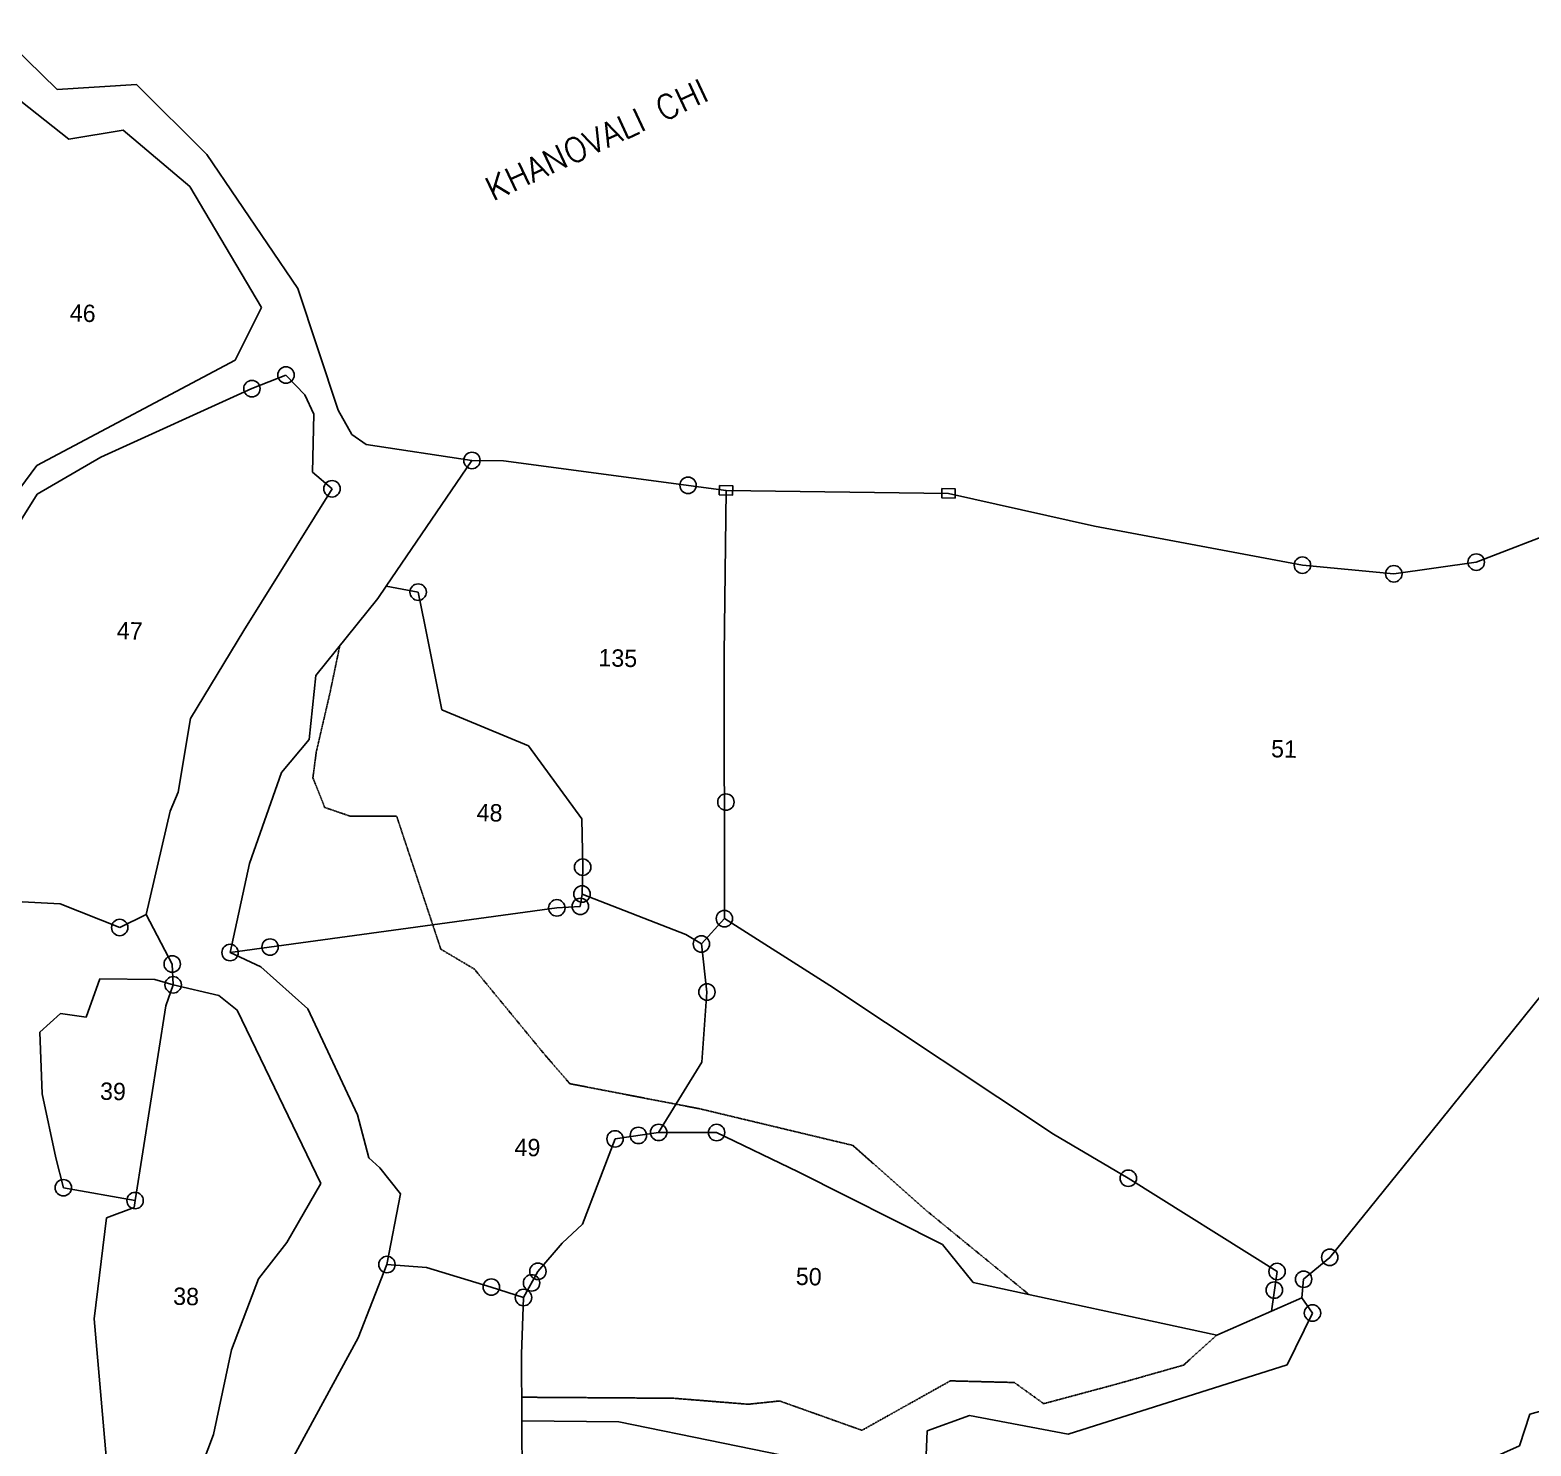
# Model space of a CAD drawing. Header units: metres. Extents: x 351065 to 355926, y 1754202 to 1757814.
# Drawn here: x 354613 to 355243, y 1757130 to 1757725 of the extents above; entities that cross this region are included whole.
import ezdxf

# ---------------------------------------------------------------- set-up
doc = ezdxf.new("R2010")
doc.units = ezdxf.units.M
doc.header["$MEASUREMENT"] = 0
doc.linetypes.add('DASHED', pattern=[0.75, 0.5, -0.25])
for name, color, linetype in [('LINE_FOOTPATH', 1, 'DASHED'), ('OFF', 1, 'Continuous'), ('POLY_HATCH', 12, 'Continuous'), ('POLY_PARCEL', 6, 'Continuous'), ('POLY_WATER', 4, 'Continuous'), ('TEXT_MAPOUT', 7, 'Continuous'), ('TEXT_PARCEL', 7, 'Continuous'), ('V_BOUND_LINE', 7, 'Continuous')]:
    doc.layers.add(name, color=color, linetype=linetype)
doc.styles.get("Standard").update_dxf_attribs({"font": 'simplex.shx'})
doc.styles.add('TEXT_MAP', font='', dxfattribs={"height": 2.5})
doc.styles.get('TEXT_MAP').set_extended_font_data('Kruti Dev 050')

msp = doc.modelspace()

# ---------------------------------------------------------------- linework, layer by layer
for points in [[(354902.39, 1757533.4), (354908.02, 1757533.26), (354907.92, 1757529.36), (354902.29, 1757529.51)], [(354995.86, 1757532.14), (355001.49, 1757532), (355001.39, 1757528.1), (354995.76, 1757528.25)]]:
    msp.add_lwpolyline(points, close=True)
for centre in [(354720.27, 1757579.8), (354705.96, 1757574.09), (354798.41, 1757543.92), (354739.62, 1757532.03), (354889.2, 1757533.49), (355147.32, 1757499.96), (355185.72, 1757496.33), (355220.32, 1757501.23), (354775.81, 1757488.64), (354905.1, 1757400.48), (354844.94, 1757373.15), (354844.65, 1757361.87), (354834.08, 1757356.06), (354843.94, 1757356.68), (354904.48, 1757351.53), (354650.43, 1757347.81), (354713.6, 1757339.6), (354894.81, 1757340.9), (354672.49, 1757332.48), (354696.8, 1757337.3), (354672.88, 1757323.75), (354897.13, 1757320.72), (354858.54, 1757259.05), (354868.35, 1757260.5), (354876.85, 1757261.76), (354901.18, 1757261.72), (354626.76, 1757238.54), (355074.16, 1757242.54), (354656.9, 1757233.16), (354762.69, 1757206.3), (355158.78, 1757209.32), (354826.11, 1757203.43), (355136.65, 1757203.37), (355147.81, 1757200.12), (354806.55, 1757196.84), (354823.45, 1757198.59), (355135.52, 1757195.56), (354820.06, 1757192.44), (355151.55, 1757185.94)]:
    msp.add_circle(centre, 3.45)
at = {"layer": 'LINE_FOOTPATH', "ltscale": 0.5}
for p, q in [((354738.8, 1757446.52), (354742.89, 1757466.14)), ((354733.01, 1757421.53), (354738.8, 1757446.52)), ((354731.59, 1757410.71), (354733.01, 1757421.53)), ((354736.53, 1757398.24), (354731.59, 1757410.71)), ((354747.3, 1757394.54), (354736.53, 1757398.24)), ((354766.76, 1757394.61), (354747.3, 1757394.54)), ((354785.34, 1757338.71), (354766.76, 1757394.61)), ((354799.43, 1757330.35), (354785.34, 1757338.71)), ((354828.44, 1757295.08), (354799.43, 1757330.35)), ((354839.55, 1757282.22), (354828.44, 1757295.08)), ((354894.2, 1757271.68), (354839.55, 1757282.22)), ((354958.44, 1757256.32), (354894.2, 1757271.68)), ((354988.97, 1757229.24), (354958.44, 1757256.32)), ((355032.53, 1757193.63), (354988.97, 1757229.24)), ((355097.39, 1757164.08), (355111.3, 1757176.67)), ((355069.73, 1757156.22), (355097.39, 1757164.08)), ((354962.26, 1757136.69), (354999.4, 1757157.45)), ((354999.4, 1757157.45), (355026.27, 1757156.76)), ((355026.27, 1757156.76), (355038.63, 1757147.87)), ((355038.63, 1757147.87), (355069.73, 1757156.22)), ((354819.25, 1757150.58), (354883.09, 1757150.15)), ((354883.09, 1757150.15), (354914.49, 1757147.63)), ((354914.49, 1757147.63), (354927.68, 1757149)), ((354927.68, 1757149), (354962.26, 1757136.69))]:
    msp.add_line(p, q, dxfattribs=at)
at = {"layer": 'OFF'}
msp.add_line((354753.95, 1757550.59), (354798.41, 1757543.92), dxfattribs=at)
at = {"layer": 'POLY_HATCH'}
for p, q in [((355242.9, 1757143.4), (355279.11, 1757153.76)), ((355238.45, 1757130.18), (355242.9, 1757143.4)), ((355194.82, 1757110.78), (355238.45, 1757130.18))]:
    msp.add_line(p, q, dxfattribs=at)
at = {"layer": 'POLY_PARCEL'}
for p, q in [((354904.36, 1757462.59), (354905.15, 1757531.38)), ((354762.42, 1757491.2), (354775.81, 1757488.64)), ((354775.81, 1757488.64), (354778.65, 1757474.96)), ((354778.65, 1757474.96), (354785.81, 1757439.22)), ((354904.48, 1757351.53), (354904.36, 1757462.59)), ((354785.81, 1757439.22), (354822.21, 1757424.1)), ((354822.21, 1757424.1), (354844.59, 1757393.42)), ((354844.59, 1757393.42), (354844.94, 1757373.15)), ((354844.94, 1757373.15), (354844.65, 1757361.87)), ((354844.65, 1757361.87), (354843.94, 1757356.68)), ((354844.65, 1757361.87), (354888.25, 1757344.83)), ((354625.45, 1757357.79), (354584.7, 1757359.77)), ((354650.43, 1757347.81), (354625.45, 1757357.79)), ((354834.08, 1757356.06), (354696.8, 1757337.3)), ((354843.94, 1757356.68), (354834.08, 1757356.06)), ((354661.5, 1757353.3), (354650.43, 1757347.81)), ((354894.81, 1757340.9), (354904.48, 1757351.53)), ((354948.7, 1757323.48), (354904.48, 1757351.53)), ((355271.79, 1757349.43), (355201.26, 1757261.78)), ((354888.25, 1757344.83), (354894.81, 1757340.9)), ((354894.81, 1757340.9), (354897.13, 1757320.72)), ((354636.38, 1757310.2), (354642.09, 1757326.24)), ((354642.09, 1757326.24), (354665.13, 1757325.96)), ((354665.13, 1757325.96), (354672.88, 1757323.75)), ((354672.88, 1757323.75), (354669.83, 1757314.94)), ((355042.77, 1757261), (354948.7, 1757323.48)), ((354897.13, 1757320.72), (354894.92, 1757291.25)), ((354616.91, 1757303.85), (354625.52, 1757311.72)), ((354625.52, 1757311.72), (354636.38, 1757310.2)), ((354669.83, 1757314.94), (354656.9, 1757233.16)), ((354617.8, 1757277.99), (354616.91, 1757303.85)), ((354894.92, 1757291.25), (354876.85, 1757261.76)), ((354623.65, 1757251.07), (354617.8, 1757277.99)), ((354876.85, 1757261.76), (354858.54, 1757259.05)), ((354876.85, 1757261.76), (354901.18, 1757261.72)), ((354901.18, 1757261.72), (354935.52, 1757245.21)), ((355074.16, 1757242.54), (355042.77, 1757261)), ((355201.26, 1757261.78), (355158.78, 1757209.32)), ((354858.54, 1757259.05), (354844.87, 1757223.22)), ((354626.76, 1757238.54), (354623.65, 1757251.07)), ((354935.52, 1757245.21), (354996.12, 1757214.65)), ((355136.65, 1757203.37), (355074.16, 1757242.54)), ((354656.9, 1757233.16), (354626.76, 1757238.54)), ((354644.81, 1757225.94), (354656.45, 1757230.31)), ((354656.45, 1757230.31), (354656.9, 1757233.16)), ((354639.69, 1757183.51), (354644.81, 1757225.94)), ((354844.87, 1757223.22), (354836.27, 1757215.33)), ((354836.27, 1757215.33), (354826.11, 1757203.43)), ((354996.12, 1757214.65), (355009.04, 1757198.69)), ((354779.25, 1757205.07), (354762.69, 1757206.3)), ((354806.55, 1757196.84), (354779.25, 1757205.07)), ((354826.11, 1757203.43), (354820.06, 1757192.44)), ((355134.25, 1757186.73), (355136.65, 1757203.37)), ((355158.78, 1757209.32), (355147.81, 1757200.12)), ((355009.04, 1757198.69), (355111.3, 1757176.67)), ((355147.81, 1757200.12), (355147.03, 1757192.33)), ((354820.06, 1757192.44), (354806.55, 1757196.84)), ((354819.16, 1757168.73), (354820.06, 1757192.44)), ((355134.25, 1757186.73), (355147.03, 1757192.33)), ((355151.55, 1757185.94), (355147.03, 1757192.33)), ((355111.3, 1757176.67), (355134.25, 1757186.73)), ((355140.85, 1757164.21), (355151.55, 1757185.94)), ((354646.69, 1757104.27), (354639.69, 1757183.51)), ((354819.31, 1757140.61), (354819.16, 1757168.73)), ((355048.86, 1757135.02), (355140.85, 1757164.21)), ((354819.31, 1757140.61), (354860.14, 1757140.18)), ((354819.85, 1757038.01), (354819.31, 1757140.61)), ((354989.59, 1757136.48), (355007.43, 1757142.97)), ((355007.43, 1757142.97), (355048.86, 1757135.02)), ((354860.14, 1757140.18), (354947.74, 1757122.3)), ((354986.04, 1757043.07), (354989.59, 1757136.48))]:
    msp.add_line(p, q, dxfattribs=at)
at = {"layer": 'POLY_WATER'}
for p, q in [((354629.06, 1757678.9), (354592.92, 1757707.29)), ((354651.89, 1757682.67), (354629.06, 1757678.9)), ((354679.94, 1757658.92), (354651.89, 1757682.67)), ((354710.05, 1757608.17), (354679.94, 1757658.92)), ((354698.9, 1757586.04), (354710.05, 1757608.17)), ((354615.57, 1757541.85), (354698.9, 1757586.04)), ((354705.96, 1757574.09), (354720.27, 1757579.8)), ((354720.27, 1757579.8), (354728.16, 1757571.5)), ((354642.45, 1757545.35), (354705.96, 1757574.09)), ((354728.16, 1757571.5), (354732, 1757563.3)), ((354732, 1757563.3), (354731.38, 1757539.02)), ((354615.73, 1757529.84), (354642.45, 1757545.35)), ((354762.42, 1757491.2), (354798.41, 1757543.92)), ((354601.68, 1757523.08), (354615.57, 1757541.85)), ((354731.38, 1757539.02), (354739.62, 1757532.03)), ((354739.62, 1757532.03), (354702.58, 1757472.59)), ((354600.94, 1757505.92), (354615.73, 1757529.84)), ((354758.84, 1757485.95), (354762.42, 1757491.2)), ((354732.81, 1757453.62), (354758.84, 1757485.95)), ((354702.58, 1757472.59), (354680.12, 1757435.62)), ((354730.09, 1757426.77), (354732.81, 1757453.62)), ((354680.12, 1757435.62), (354674.96, 1757404.63)), ((354718.44, 1757412.88), (354730.09, 1757426.77)), ((354705, 1757374.73), (354718.44, 1757412.88)), ((354674.96, 1757404.63), (354671.64, 1757396.62)), ((354671.64, 1757396.62), (354661.5, 1757353.3)), ((354696.8, 1757337.3), (354705, 1757374.73)), ((354661.5, 1757353.3), (354672.49, 1757332.48)), ((354709.7, 1757331.26), (354696.8, 1757337.3)), ((354672.49, 1757332.48), (354672.88, 1757323.75)), ((354729.52, 1757313.68), (354709.7, 1757331.26)), ((354672.88, 1757323.75), (354692.08, 1757319.21)), ((354692.08, 1757319.21), (354699.75, 1757313.14)), ((354699.75, 1757313.14), (354734.95, 1757240.33)), ((354750.39, 1757269.14), (354729.52, 1757313.68)), ((354755.14, 1757251.07), (354750.39, 1757269.14)), ((354759.67, 1757246.9), (354755.14, 1757251.07)), ((354768.37, 1757235.97), (354759.67, 1757246.9)), ((354734.95, 1757240.33), (354720.61, 1757215.49)), ((354762.69, 1757206.3), (354768.37, 1757235.97)), ((354720.61, 1757215.49), (354708.69, 1757200.23)), ((354750.55, 1757175.45), (354762.69, 1757206.3)), ((354708.69, 1757200.23), (354697.33, 1757170.5)), ((354709.2, 1757099.56), (354750.55, 1757175.45)), ((354697.33, 1757170.5), (354689.87, 1757134.89)), ((354689.87, 1757134.89), (354681.19, 1757112.08))]:
    msp.add_line(p, q, dxfattribs=at)
at = {"layer": 'V_BOUND_LINE'}
for p, q in [((354624.14, 1757699.7), (354598.46, 1757724.66)), ((354657.54, 1757701.81), (354624.14, 1757699.7)), ((354687.05, 1757672.36), (354657.54, 1757701.81)), ((354725.26, 1757616.12), (354687.05, 1757672.36)), ((354742.17, 1757565.06), (354725.26, 1757616.12)), ((354747.98, 1757554.79), (354742.17, 1757565.06)), ((354753.95, 1757550.59), (354747.98, 1757554.79)), ((354798.41, 1757543.92), (354811.69, 1757543.74)), ((354811.69, 1757543.74), (354905.15, 1757531.38)), ((354905.15, 1757531.38), (354998.63, 1757530.12)), ((354998.63, 1757530.12), (355059.97, 1757516.39)), ((355220.32, 1757501.23), (355295.8, 1757530.27)), ((355059.97, 1757516.39), (355147.32, 1757499.96)), ((355147.32, 1757499.96), (355185.72, 1757496.33)), ((355185.72, 1757496.33), (355220.32, 1757501.23))]:
    msp.add_line(p, q, dxfattribs=at)

# ---------------------------------------------------------------- texts
at = {"layer": 'TEXT_MAPOUT'}
msp.add_text('KHANOVALI CHI', height=10.1205, rotation=25.0702, dxfattribs=at).set_placement((354807.1, 1757652.6))
at = {"layer": 'TEXT_PARCEL', "style": 'TEXT_MAP'}
for s, p in [('46', (354629.39, 1757602.27)), ('47', (354649.15, 1757468.92)), ('135', (354851.49, 1757457.53)), ('51', (355134.08, 1757419.31)), ('48', (354800.31, 1757392.53)), ('39', (354642.08, 1757275.51)), ('49', (354816.23, 1757251.97)), ('50', (354934.41, 1757197.75)), ('38', (354672.81, 1757189.41))]:
    msp.add_text(s, height=7.287, rotation=358.53022, dxfattribs=at).set_placement(p)

doc.saveas('drawing.dxf')
